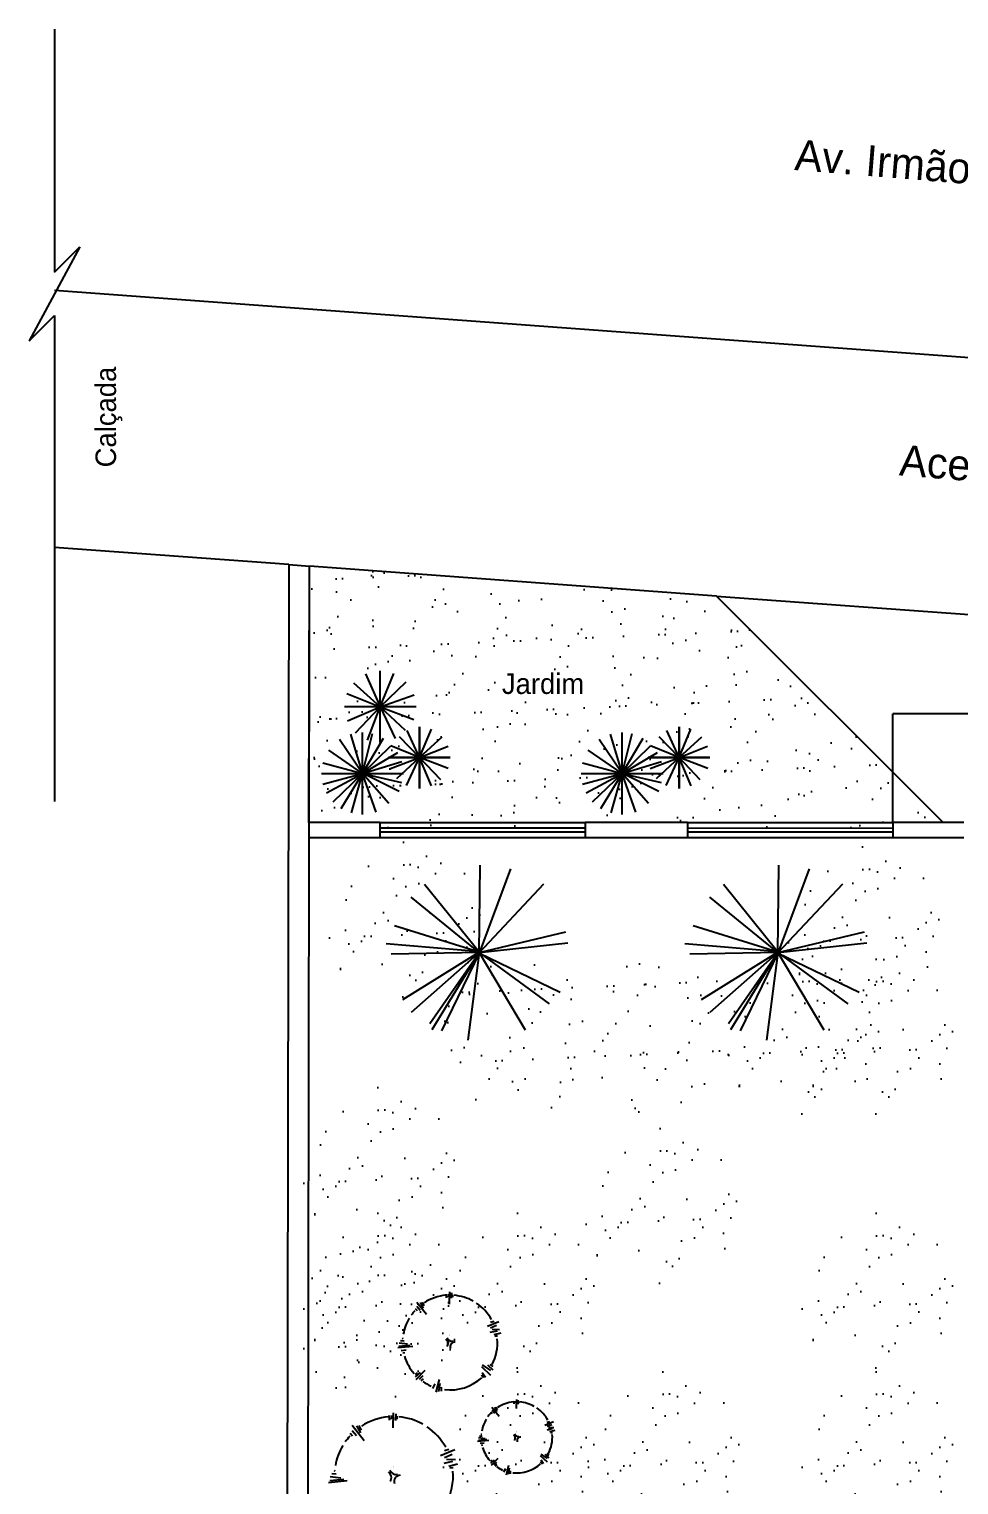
# Model space of a CAD drawing. Header units: millimetres. Extents: x 166 to 289, y 88 to 139.
# Drawn here: x 165.95 to 175.01, y 124.97 to 139.17 of the extents above; entities that cross this region are included whole.
import ezdxf

# ---------------------------------------------------------------- set-up
doc = ezdxf.new("R2010")
doc.units = ezdxf.units.MM
doc.header["$LTSCALE"] = 0.6
doc.linetypes.add('HIDDEN', pattern=[9.525, 6.35, -3.175])
for name, color, linetype in [('0.1', 1, 'Continuous'), ('0.3', 3, 'Continuous'), ('01', 1, 'Continuous'), ('02', 2, 'Continuous'), ('1', 1, 'Continuous'), ('AR-PRJ', 1, 'HIDDEN'), ('VEGETAÇAO', 76, 'Continuous')]:
    doc.layers.add(name, color=color, linetype=linetype)

# ---------------------------------------------------------------- blocks, each defined once
blk = doc.blocks.new('Arbusto_009')
at = {"color": 86, "linetype": 'Continuous'}
for p, q in [((-0.0139, -0.0379), (-0.0083, 0.4336)), ((-0.012, -0.0427), (0.1577, 0.4132)), ((-0.0123, -0.0389), (-0.3091, 0.3291)), ((-0.0123, -0.0389), (0.3372, 0.3324)), ((-0.0123, -0.0389), (0.3372, 0.3324)), ((-0.0137, -0.04), (-0.3823, 0.2602)), ((-0.0139, -0.0379), (-0.4719, 0.1051)), ((-0.004, -0.0362), (-0.5169, 0.0082)), ((-0.0137, -0.04), (0.4556, 0.0728)), ((-0.0137, -0.04), (0.467, 0.013)), ((-0.0123, -0.0389), (-0.4901, -0.0491)), ((-0.0139, -0.0379), (-0.4287, -0.2952)), ((-0.0137, -0.04), (-0.3823, -0.3634)), ((-0.0123, -0.0389), (-0.2813, -0.4249)), ((-0.0137, -0.04), (-0.2707, -0.4579)), ((-0.0123, -0.0389), (-0.2173, -0.4628)), ((-0.0137, -0.04), (-0.075, -0.5141)), ((-0.0139, -0.0379), (-0.0137, -0.04)), ((-0.0139, -0.0379), (-0.0123, -0.0389)), ((-0.0137, -0.04), (0.235, -0.4582)), ((-0.0137, -0.04), (0.3652, -0.3174)), ((-0.0137, -0.04), (-0.0137, -0.04)), ((-0.0123, -0.0389), (-0.012, -0.0427)), ((-0.012, -0.0427), (0.4256, -0.2547))]:
    blk.add_line(p, q, dxfattribs=at)
blk.add_circle((-0.0139, -0.0379), 0.0101, dxfattribs=at)
blk = doc.blocks.new('Arb0031')
for p, q in [((-49, 588), (-46, 543)), ((-24, 588), (-24, 555)), ((-5, 617), (-8, 468)), ((19, 607), (16, 541)), ((29, 582), (30, 554)), ((-424, 416), (-401, 391)), ((-405, 494), (-288, 347)), ((-404, 442), (-364, 394)), ((-363, 490), (-325, 420)), ((-340, 491), (-318, 448)), ((456, 201), (595, 257)), ((494, 248), (537, 260)), ((494, 181), (568, 212)), ((-603, 25), (-560, 20)), ((-582, 53), (-570, 51)), ((491, 125), (577, 144)), ((515, 163), (604, 160)), ((538, 97), (622, 119)), ((548, 78), (579, 82)), ((-637, -62), (-453, -45)), ((-624, -44), (-488, -31)), ((-620, -4), (-516, -17)), ((-596, -96), (-532, -90)), ((-575, -126), (-549, -121)), ((-411, -450), (-301, -338)), ((382, -292), (495, -398)), ((393, -271), (495, -341)), ((456, -272), (521, -331)), ((484, -267), (522, -292)), ((-421, -416), (-361, -365)), ((-419, -389), (-397, -369)), ((-370, -447), (-325, -400)), ((-351, -465), (-321, -443)), ((-209, -562), (-179, -505)), ((-167, -606), (-127, -449)), ((-136, -595), (-119, -501)), ((382, -395), (410, -428)), ((393, -367), (431, -422)), ((-104, -592), (-103, -543))]:
    blk.add_line(p, q)
for centre, radius, start, end in [((0, 0), 578, 95.1155, 122.961), ((0, 0), 578, 60.5954, 84.9599), ((0, 0), 578, 137.9939, 144.9207), ((0, 0), 578, 28.935, 55.868), ((0, 0), 578, 149.2549, 169.861), ((-84, -13), 60.4, 322.7337, 58.3189), ((20, 77), 60.4, 199.2154, 287.1317), ((-5, 25), 60.4, 89.4366, 90.2669), ((64, -54), 60.4, 90.2669, 199.2154), ((0, 0), 578, 332.402, 4.6709), ((0, 0), 578, 196.5005, 220.702), ((0, 0), 578, 235.3181, 246.4192), ((0, 0), 578, 263.5054, 312.0912)]:
    blk.add_arc(centre, radius, start, end)

msp = doc.modelspace()

# ---------------------------------------------------------------- hatches: boundary and pattern name
h = msp.add_hatch()
h.set_pattern_fill('AR-SAND', color=56, scale=0.01, angle=45, style=0)
h.set_pattern_definition([(82.5, (-2.89467, 4.5469), (-0.35738135, 0.3347535), [0, -0.38608, 0, -0.4318, 0, -0.41275]), (52.5, (-2.8947, 4.5469), (-0.189011, 0.8247329), [0, -0.20828, 0, -0.34798, 0, -0.13335]), (12.5, (-3.1156, 4.32597), (0.5582998, 0.5603323), [0, -0.127, 0, -0.4572, 0, -0.5969]), (2.5, (-3.1156, 4.326), (0.3822811, 0.6975508), [0, -0.0635, 0, -0.29972, 0, -0.3429])])
h.paths.add_polyline_path([(170.356, 130.477, 1), (168.807, 130.477, 1)])
h = msp.add_hatch()
h.set_pattern_fill('AR-SAND', color=56, scale=0.01, angle=45, style=0)
h.set_pattern_definition([(82.5, (-0.39227, 1.75597), (-0.35738135, 0.3347535), [0, -0.38608, 0, -0.4318, 0, -0.41275]), (52.5, (-0.39227, 1.75597), (-0.189011, 0.8247329), [0, -0.20828, 0, -0.34798, 0, -0.13335]), (12.5, (-0.6132, 1.53505), (0.5582998, 0.5603323), [0, -0.127, 0, -0.4572, 0, -0.5969]), (2.5, (-0.6132, 1.53505), (0.3822811, 0.6975508), [0, -0.0635, 0, -0.29972, 0, -0.3429])])
h.paths.add_polyline_path([(172.859, 127.686, 1), (171.309, 127.686, 1)])
h = msp.add_hatch()
h.set_pattern_fill('AR-SAND', color=56, scale=0.01, angle=45, style=0)
h.set_pattern_definition([(82.5, (-1.78213, -0.6163), (-0.35738135, 0.3347535), [0, -0.38608, 0, -0.4318, 0, -0.41275]), (52.5, (-1.7821, -0.6163), (-0.189011, 0.8247329), [0, -0.20828, 0, -0.34798, 0, -0.13335]), (12.5, (-2.00304, -0.8372), (0.5582998, 0.5603323), [0, -0.127, 0, -0.4572, 0, -0.5969]), (2.5, (-2.00304, -0.8372), (0.3822811, 0.6975508), [0, -0.0635, 0, -0.29972, 0, -0.3429])])
h.paths.add_polyline_path([(171.469, 125.313, 1), (169.919, 125.313, 1)])
at = {"layer": 'VEGETAÇAO', "lineweight": -3}
h = msp.add_hatch(dxfattribs=at)
h.set_pattern_fill('AR-SAND', color=256, scale=0.01, angle=45, style=0)
h.paths.add_polyline_path([(172.368, 131.43), (172.368, 131.377), (174.368, 131.375), (174.368, 131.43), (174.859, 131.43), (172.651, 133.638), (168.682, 133.93), (168.677, 131.43), (169.368, 131.43), (169.368, 131.377), (171.368, 131.377), (171.368, 131.43)])
h.paths.add_polyline_path([(170.488, 132.936), (171.431, 132.936), (171.431, 132.628), (170.488, 132.628)], flags=24)
h = msp.add_hatch(dxfattribs=at)
h.set_pattern_fill('AR-SAND', color=98, scale=0.01, angle=45, style=0)
h.set_pattern_definition([(82.5, (1.58076, 4.5006), (-0.35738135, 0.3347535), [0, -0.38608, 0, -0.4318, 0, -0.41275]), (52.5, (1.58076, 4.5006), (-0.189011, 0.8247329), [0, -0.20828, 0, -0.34798, 0, -0.13335]), (12.5, (1.35985, 4.27968), (0.5582998, 0.5603323), [0, -0.127, 0, -0.4572, 0, -0.5969]), (2.5, (1.35985, 4.2797), (0.3822811, 0.6975508), [0, -0.0635, 0, -0.29972, 0, -0.3429])])
h.paths.add_polyline_path([(174.832, 130.43, 1), (173.282, 130.43, 1)])
h = msp.add_hatch(dxfattribs=at)
h.set_pattern_fill('AR-SAND', color=256, scale=0.01, angle=45, style=0)
h.paths.add_polyline_path([(171.469, 129.338, 1), (169.919, 129.338, 1)])
h = msp.add_hatch(dxfattribs=at)
h.set_pattern_fill('AR-SAND', color=104, scale=0.01, angle=45, style=0)
h.paths.add_polyline_path([(172.883, 129.338, 1), (171.334, 129.338, 1)])
h = msp.add_hatch(dxfattribs=at)
h.set_pattern_fill('AR-SAND', color=256, scale=0.01, angle=45, style=0)
h.set_pattern_definition([(82.5, (0.9936, 3.4079), (-0.35738135, 0.3347535), [0, -0.38608, 0, -0.4318, 0, -0.41275]), (52.5, (0.9936, 3.4079), (-0.189011, 0.8247329), [0, -0.20828, 0, -0.34798, 0, -0.13335]), (12.5, (0.77268, 3.187), (0.5582998, 0.5603323), [0, -0.127, 0, -0.4572, 0, -0.5969]), (2.5, (0.7727, 3.187), (0.3822811, 0.6975508), [0, -0.0635, 0, -0.29972, 0, -0.3429])])
h.paths.add_polyline_path([(174.245, 129.338, 1), (172.695, 129.338, 1)])
h = msp.add_hatch(dxfattribs=at)
h.set_pattern_fill('AR-SAND', color=256, scale=0.01, angle=45, style=0)
h.set_pattern_definition([(82.5, (1.7142, 3.4079), (-0.35738135, 0.3347535), [0, -0.38608, 0, -0.4318, 0, -0.41275]), (52.5, (1.7142, 3.4079), (-0.189011, 0.8247329), [0, -0.20828, 0, -0.34798, 0, -0.13335]), (12.5, (1.4933, 3.187), (0.5582998, 0.5603323), [0, -0.127, 0, -0.4572, 0, -0.5969]), (2.5, (1.4933, 3.187), (0.3822811, 0.6975508), [0, -0.0635, 0, -0.29972, 0, -0.3429])])
h.paths.add_polyline_path([(174.965, 129.338, 1), (173.416, 129.338, 1)])
h = msp.add_hatch(dxfattribs=at)
h.set_pattern_fill('AR-SAND', color=104, scale=0.01, angle=45, style=0)
h.set_pattern_definition([(82.5, (-3.1433, 2.15535), (-0.35738135, 0.3347535), [0, -0.38608, 0, -0.4318, 0, -0.41275]), (52.5, (-3.1433, 2.15535), (-0.189011, 0.8247329), [0, -0.20828, 0, -0.34798, 0, -0.13335]), (12.5, (-3.3642, 1.93443), (0.5582998, 0.5603323), [0, -0.127, 0, -0.4572, 0, -0.5969]), (2.5, (-3.3642, 1.9344), (0.3822811, 0.6975508), [0, -0.0635, 0, -0.29972, 0, -0.3429])])
h.paths.add_polyline_path([(170.108, 128.085, 1), (168.558, 128.085, 1)])
h = msp.add_hatch(dxfattribs=at)
h.set_pattern_fill('AR-SAND', color=256, scale=0.01, angle=45, style=0)
h.set_pattern_definition([(82.5, (-3.1433, 0.92942), (-0.35738135, 0.3347535), [0, -0.38608, 0, -0.4318, 0, -0.41275]), (52.5, (-3.1433, 0.9294), (-0.189011, 0.8247329), [0, -0.20828, 0, -0.34798, 0, -0.13335]), (12.5, (-3.3642, 0.7085), (0.5582998, 0.5603323), [0, -0.127, 0, -0.4572, 0, -0.5969]), (2.5, (-3.3642, 0.7085), (0.3822811, 0.6975508), [0, -0.0635, 0, -0.29972, 0, -0.3429])])
h.paths.add_polyline_path([(170.108, 126.859, 1), (168.558, 126.859, 1)])
h = msp.add_hatch(dxfattribs=at)
h.set_pattern_fill('AR-SAND', color=256, scale=0.01, angle=45, style=0)
h.set_pattern_definition([(82.5, (-1.78213, 0.92942), (-0.35738135, 0.3347535), [0, -0.38608, 0, -0.4318, 0, -0.41275]), (52.5, (-1.7821, 0.9294), (-0.189011, 0.8247329), [0, -0.20828, 0, -0.34798, 0, -0.13335]), (12.5, (-2.00304, 0.7085), (0.5582998, 0.5603323), [0, -0.127, 0, -0.4572, 0, -0.5969]), (2.5, (-2.00304, 0.7085), (0.3822811, 0.6975508), [0, -0.0635, 0, -0.29972, 0, -0.3429])])
h.paths.add_polyline_path([(171.469, 126.859, 1), (169.919, 126.859, 1)])
h = msp.add_hatch(dxfattribs=at)
h.set_pattern_fill('AR-SAND', color=256, scale=0.01, angle=45, style=0)
h.set_pattern_definition([(82.5, (1.7142, 0.92942), (-0.35738135, 0.3347535), [0, -0.38608, 0, -0.4318, 0, -0.41275]), (52.5, (1.7142, 0.9294), (-0.189011, 0.8247329), [0, -0.20828, 0, -0.34798, 0, -0.13335]), (12.5, (1.4933, 0.7085), (0.5582998, 0.5603323), [0, -0.127, 0, -0.4572, 0, -0.5969]), (2.5, (1.4933, 0.7085), (0.3822811, 0.6975508), [0, -0.0635, 0, -0.29972, 0, -0.3429])])
h.paths.add_polyline_path([(174.965, 126.859, 1), (173.416, 126.859, 1)])
at = {"layer": 'VEGETAÇAO'}
h = msp.add_hatch(dxfattribs=at)
h.set_pattern_fill('AR-SAND', color=98, scale=0.01, angle=45, style=0)
h.paths.add_polyline_path([(170.108, 126.566, 1), (168.558, 126.566, 1)])
at = {"layer": 'VEGETAÇAO', "lineweight": -3}
h = msp.add_hatch(dxfattribs=at)
h.set_pattern_fill('AR-SAND', color=256, scale=0.01, angle=45, style=0)
h.set_pattern_definition([(82.5, (-0.3676, -0.6163), (-0.35738135, 0.3347535), [0, -0.38608, 0, -0.4318, 0, -0.41275]), (52.5, (-0.3676, -0.6163), (-0.189011, 0.8247329), [0, -0.20828, 0, -0.34798, 0, -0.13335]), (12.5, (-0.5885, -0.8372), (0.5582998, 0.5603323), [0, -0.127, 0, -0.4572, 0, -0.5969]), (2.5, (-0.5885, -0.8372), (0.3822811, 0.6975508), [0, -0.0635, 0, -0.29972, 0, -0.3429])])
h.paths.add_polyline_path([(172.883, 125.313, 1), (171.334, 125.313, 1)])
h = msp.add_hatch(dxfattribs=at)
h.set_pattern_fill('AR-SAND', color=256, scale=0.01, angle=45, style=0)
h.set_pattern_definition([(82.5, (1.7142, -0.6163), (-0.35738135, 0.3347535), [0, -0.38608, 0, -0.4318, 0, -0.41275]), (52.5, (1.7142, -0.6163), (-0.189011, 0.8247329), [0, -0.20828, 0, -0.34798, 0, -0.13335]), (12.5, (1.4933, -0.8372), (0.5582998, 0.5603323), [0, -0.127, 0, -0.4572, 0, -0.5969]), (2.5, (1.4933, -0.8372), (0.3822811, 0.6975508), [0, -0.0635, 0, -0.29972, 0, -0.3429])])
h.paths.add_polyline_path([(174.965, 125.313, 1), (173.416, 125.313, 1)])

# ---------------------------------------------------------------- linework, layer by layer
at = {"color": 56}
for p, q in [((169.455, 125.646), (169.458, 125.601)), ((169.48, 125.646), (169.48, 125.613)), ((169.499, 125.675), (169.496, 125.526)), ((169.523, 125.664), (169.52, 125.598)), ((169.533, 125.64), (169.534, 125.611)), ((169.099, 125.552), (169.216, 125.405)), ((169.1, 125.5), (169.14, 125.452)), ((169.141, 125.548), (169.179, 125.478)), ((169.164, 125.549), (169.186, 125.505)), ((169.08, 125.474), (169.103, 125.449)), ((169.96, 125.258), (170.099, 125.315)), ((169.998, 125.305), (170.041, 125.318)), ((169.998, 125.239), (170.072, 125.27)), ((170.018, 125.221), (170.107, 125.217)), ((168.901, 125.083), (168.944, 125.078)), ((168.922, 125.11), (168.934, 125.108)), ((169.995, 125.183), (170.081, 125.201)), ((170.041, 125.155), (170.126, 125.176)), ((170.051, 125.136), (170.083, 125.14)), ((168.867, 124.995), (169.051, 125.013)), ((168.88, 125.014), (169.016, 125.027)), ((168.884, 125.054), (168.988, 125.04))]:
    msp.add_line(p, q, dxfattribs=at)
for centre, major_axis, start_param, end_param in [((169.504, 125.058), (-0.409, 0.409), -0.696116, -0.21012), ((169.504, 125.058), (-0.409, 0.409), -1.298606, -0.873365), ((169.504, 125.058), (0.409, 0.409), 6.002798, 6.472867), ((169.504, 125.058), (-0.409, 0.409), 0.248795, 0.608439), ((169.504, 125.058), (0.409, 0.409), 1.623049, 1.743945), ((169.42, 125.044), (0.0427, 0.0427), 4.847368, 6.515644), ((169.524, 125.134), (-0.0427, 0.0427), 1.120771, 2.655199), ((169.499, 125.083), (0.0427, 0.0427), 0.775564, 0.790056), ((169.568, 125.004), (-0.0427, 0.0427), -0.78074, 1.120771), ((169.504, 125.058), (-0.409, 0.409), 3.445315, 4.008513)]:
    msp.add_ellipse(centre, major_axis=major_axis, ratio=1, start_param=start_param, end_param=end_param, dxfattribs=at)
at = {"layer": '0.1', "lineweight": -3}
for p, q in [((166.197, 139.167), (166.197, 136.797)), ((166.445, 137.045), (165.95, 136.126)), ((166.197, 136.797), (166.445, 137.045)), ((165.95, 136.126), (166.197, 136.373)), ((166.197, 136.373), (166.197, 131.635)), ((169.368, 131.43), (171.368, 131.43)), ((172.368, 131.43), (174.368, 131.43)), ((171.368, 131.28), (169.368, 131.28)), ((174.368, 131.28), (172.368, 131.28))]:
    msp.add_line(p, q, dxfattribs=at)
at = {"layer": '0.3'}
for p, q in [((168.409, 88.096), (168.485, 133.945)), ((168.482, 133.945), (168.682, 133.93)), ((168.677, 131.43), (168.682, 133.93)), ((168.609, 88.096), (168.684, 133.409)), ((169.368, 131.43), (168.677, 131.43)), ((169.368, 131.43), (169.368, 131.28)), ((171.368, 131.43), (171.368, 131.28)), ((172.368, 131.43), (171.368, 131.43)), ((172.368, 131.43), (172.368, 131.28)), ((175.059, 131.43), (174.368, 131.43)), ((174.368, 131.43), (174.368, 131.28)), ((169.368, 131.28), (168.677, 131.28)), ((172.368, 131.28), (171.368, 131.28)), ((175.059, 131.28), (174.368, 131.28))]:
    msp.add_line(p, q, dxfattribs=at)
at = {"layer": '01'}
msp.add_line((166.197, 136.62), (190.262, 134.847), dxfattribs=at)
at = {"layer": '02', "lineweight": -3}
for p, q in [((169.368, 131.377), (171.368, 131.377)), ((171.368, 131.335), (169.368, 131.335)), ((172.368, 131.377), (174.368, 131.375)), ((174.368, 131.335), (172.368, 131.335))]:
    msp.add_line(p, q, dxfattribs=at)
at = {"layer": '1', "lineweight": -3}
for p, q in [((172.651, 133.638), (168.682, 133.93)), ((174.859, 131.43), (172.651, 133.638))]:
    msp.add_line(p, q, dxfattribs=at)
at = {"layer": 'AR-PRJ'}
for p, q in [((168.482, 133.945), (166.197, 134.113)), ((172.651, 133.638), (190.262, 132.357))]:
    msp.add_line(p, q, dxfattribs=at)
at = {"layer": 'AR-PRJ', "lineweight": -3}
for p in [(174.368, 131.43), (178.12, 132.491)]:
    msp.add_line(p, (174.368, 132.491), dxfattribs=at)
at = {"layer": 'VEGETAÇAO', "color": 104, "lineweight": -3}
for p, q in [((169.23, 132.879), (169.373, 132.559)), ((169.373, 132.209), (169.373, 132.909)), ((169.373, 132.559), (169.505, 132.883)), ((169.111, 132.791), (169.373, 132.559)), ((169.373, 132.559), (169.626, 132.801)), ((169.048, 132.689), (169.373, 132.559)), ((169.373, 132.559), (169.703, 132.675)), ((169.723, 132.559), (169.023, 132.559)), ((169.052, 132.42), (169.373, 132.559)), ((169.131, 132.306), (169.373, 132.559)), ((169.249, 132.232), (169.373, 132.559)), ((169.373, 132.559), (169.7, 132.436)), ((169.373, 132.559), (169.616, 132.329)), ((169.373, 132.559), (169.519, 132.248)), ((169.2, 131.509), (169.2, 132.309)), ((169.754, 132.063), (169.636, 132.328)), ((169.754, 132.363), (169.754, 131.763)), ((169.754, 131.763), (169.754, 132.363)), ((169.754, 132.063), (169.871, 132.339)), ((172.285, 132.063), (172.166, 132.328)), ((172.285, 132.363), (172.285, 131.763)), ((172.285, 131.763), (172.285, 132.363)), ((172.285, 132.063), (172.401, 132.339)), ((169.2, 131.909), (168.974, 132.239)), ((169.199, 131.911), (169.085, 132.292)), ((169.2, 131.909), (169.298, 132.297)), ((169.2, 131.909), (169.403, 132.254)), ((169.2, 131.909), (169.477, 132.177)), ((169.754, 132.063), (169.477, 132.177)), ((169.754, 132.063), (169.561, 132.264)), ((169.754, 132.063), (169.977, 132.264)), ((169.754, 132.063), (170.033, 132.175)), ((171.731, 131.909), (171.505, 132.239)), ((171.73, 131.911), (171.616, 132.292)), ((171.731, 131.909), (171.828, 132.297)), ((171.731, 131.909), (171.934, 132.254)), ((171.731, 131.909), (172.008, 132.177)), ((172.285, 132.063), (172.008, 132.177)), ((172.285, 132.063), (172.091, 132.264)), ((172.285, 132.063), (172.507, 132.264)), ((172.285, 132.063), (172.563, 132.175)), ((169.2, 131.909), (168.87, 132.135)), ((169.2, 131.909), (169.545, 132.112)), ((169.2, 131.909), (169.583, 132.025)), ((169.454, 132.063), (170.054, 132.063)), ((170.054, 132.063), (169.454, 132.063)), ((169.473, 131.958), (169.754, 132.063)), ((169.534, 131.859), (169.754, 132.063)), ((169.627, 131.791), (169.754, 132.063)), ((170.035, 131.958), (169.754, 132.063)), ((169.962, 131.846), (169.754, 132.063)), ((169.871, 131.786), (169.754, 132.063)), ((171.731, 131.909), (171.4, 132.135)), ((171.731, 131.909), (172.075, 132.112)), ((171.731, 131.909), (172.113, 132.025)), ((171.985, 132.063), (172.585, 132.063)), ((172.585, 132.063), (171.985, 132.063)), ((172.004, 131.958), (172.285, 132.063)), ((172.065, 131.859), (172.285, 132.063)), ((172.158, 131.791), (172.285, 132.063)), ((172.566, 131.958), (172.285, 132.063)), ((172.492, 131.846), (172.285, 132.063)), ((172.402, 131.786), (172.285, 132.063)), ((168.8, 131.909), (169.6, 131.909)), ((168.813, 132.011), (169.2, 131.909)), ((168.814, 131.804), (169.2, 131.909)), ((168.848, 131.719), (169.2, 131.909)), ((168.912, 131.632), (169.2, 131.909)), ((168.991, 131.568), (169.2, 131.909)), ((169.092, 131.524), (169.2, 131.909)), ((169.558, 131.731), (169.199, 131.911)), ((169.331, 131.531), (169.2, 131.909)), ((169.455, 131.615), (169.2, 131.909)), ((169.2, 131.909), (169.579, 131.819)), ((171.331, 131.909), (172.131, 131.909)), ((171.344, 132.011), (171.731, 131.909)), ((171.345, 131.804), (171.731, 131.909)), ((171.378, 131.719), (171.731, 131.909)), ((171.442, 131.632), (171.731, 131.909)), ((171.522, 131.568), (171.731, 131.909)), ((171.623, 131.524), (171.731, 131.909)), ((172.089, 131.731), (171.73, 131.911)), ((171.862, 131.531), (171.731, 131.909)), ((171.986, 131.615), (171.731, 131.909)), ((171.731, 131.909), (172.109, 131.819))]:
    msp.add_line(p, q, dxfattribs=at)
at = {"layer": 'VEGETAÇAO', "lineweight": -3}
msp.add_line((171.731, 131.509), (171.731, 132.309), dxfattribs=at)

# ---------------------------------------------------------------- block references
at = {"layer": 'VEGETAÇAO', "xscale": 1.8, "yscale": 1.8}
for p in [(170.361, 130.233), (173.273, 130.233)]:
    msp.add_blockref('Arbusto_009', p, dxfattribs=at)
at = {"layer": 'VEGETAÇAO', "lineweight": -3}
for p, xscale, yscale in [((170.052, 126.359), 0.0008, 0.0008), ((170.703, 125.434), 0.0006, 0.0006)]:
    msp.add_blockref('Arb0031', p, dxfattribs=dict(at, xscale=xscale, yscale=yscale))

# ---------------------------------------------------------------- texts
at = {"layer": '02', "lineweight": -3}
for s, insert, char_height, width, attachment_point, rotation in [('{\\fStylus BT|b0|i0|c0|p34;Av. Irmão Miguel Abib}', (175.384, 137.935), 0.3, 6.22504, 2, 355.4111), ('{\\fStylus BT|b0|i0|c0|p34;Calçada}', (166.597, 134.893), 0.2, 3.9566, 1, 90), ('{\\fStylus BT|b0|i0|c0|p34;Acesso de Pedestre}', (176.238, 134.971), 0.3, 3.76016, 2, 355.4111)]:
    msp.add_mtext(s, dxfattribs=dict(at, insert=insert, char_height=char_height, width=width, attachment_point=attachment_point, rotation=rotation))
at = {"layer": '02', "insert": (170.959, 132.782), "char_height": 0.2, "width": 2.2296, "attachment_point": 5}
msp.add_mtext('{\\fStylus BT|b0|i0|c0|p34;Jardim}', dxfattribs=at)

doc.saveas('drawing.dxf')
